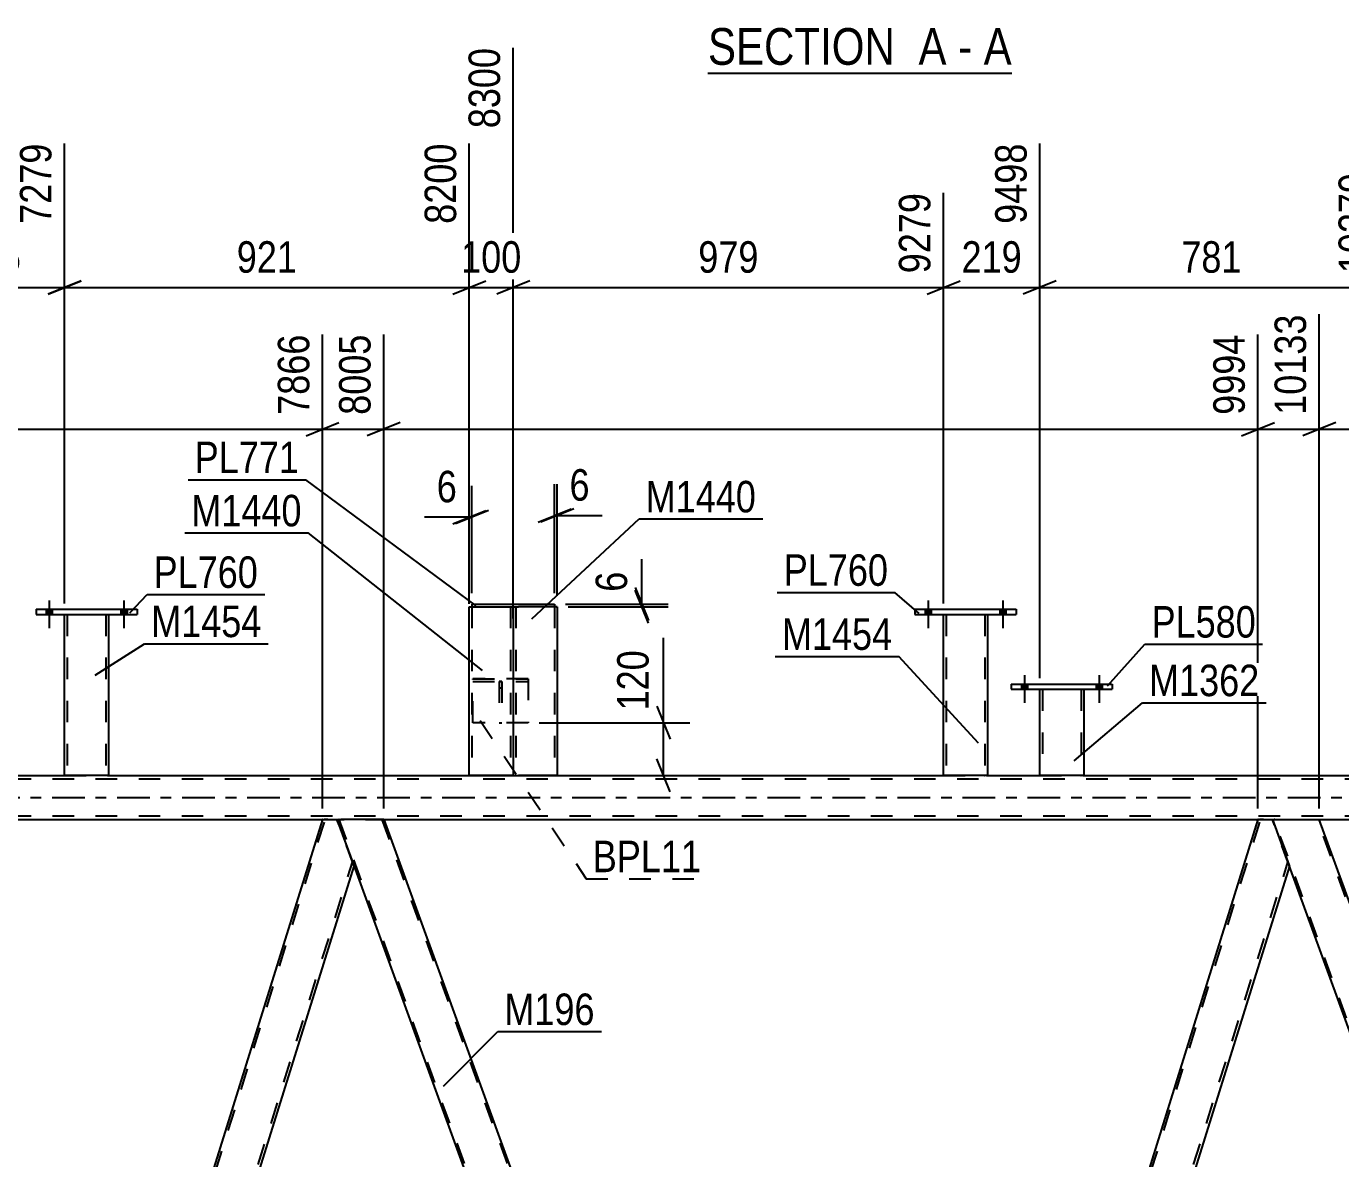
# Model space of a CAD drawing. Header units: millimetres. Extents: x -598 to 243, y -441 to 153.
# Drawn here: x -265.7 to -146.1, y -32.2 to 70.8 of the extents above; entities that cross this region are included whole.
import ezdxf

# ---------------------------------------------------------------- set-up
doc = ezdxf.new("R2010")
doc.units = ezdxf.units.MM
doc.linetypes.add('DXK_LINE_DOT2', pattern=[3.9198, 1.9599, -1.9599])
doc.linetypes.add('DXK_LINE_DOT3', pattern=[5.9187, 2.979, -0.9799, 0.9799, -0.9799])
doc.styles.add('Arial Narrow', font='ARIALN.TTF', dxfattribs={"height": 0.2})

# ---------------------------------------------------------------- blocks, each defined once
blk = doc.blocks.new('Unknown-318889849-18 - 64094')
at = {"color": 6, "linetype": 'Continuous'}
blk.add_line((-203.68, 66.56), (-176.03, 66.56), dxfattribs=at)
at = {"color": 0, "linetype": 'Continuous'}
for points in [[(-185.57, 67.31), (-185.57, 70.81), (-203.68, 70.81), (-203.68, 67.31)], [(-181.97, 67.31), (-181.97, 70.81), (-184.52, 70.81), (-184.52, 67.31)], [(-179.64, 67.31), (-179.64, 70.81), (-180.92, 70.81), (-180.92, 67.31)], [(-176.03, 67.31), (-176.03, 70.81), (-178.59, 70.81), (-178.59, 67.31)]]:
    blk.add_wipeout(points, dxfattribs=at)
at = {"color": 7, "linetype": 'Continuous', "style": 'Arial Narrow'}
for s, p in [('SECTION ', (-203.68, 67.31)), ('A', (-184.52, 67.31)), ('A', (-178.59, 67.31)), ('-', (-180.92, 67.31))]:
    blk.add_text(s, height=3.34, dxfattribs=at).set_placement(p)
blk = doc.blocks.new('Bolt-318889849-1653 - 1356')
at = {"linetype": 'Continuous'}
for points in [[(-263.91, 17.28), (-263.35, 17.28), (-263.35, 17.76), (-263.91, 17.76)], [(-263.91, 17.28), (-263.35, 17.28), (-263.35, 17.76), (-263.91, 17.76)], [(-257.11, 17.28), (-256.55, 17.28), (-256.55, 17.76), (-257.11, 17.76)], [(-257.11, 17.28), (-256.55, 17.28), (-256.55, 17.76), (-257.11, 17.76)]]:
    blk.add_hatch(color=1, dxfattribs=at).paths.add_polyline_path(points)
at = {"color": 1, "linetype": 'Continuous'}
for p, q in [((-263.63, 18.56), (-263.63, 16.04)), ((-263.63, 18.56), (-263.63, 16.04)), ((-256.83, 18.56), (-256.83, 16.04)), ((-256.83, 18.56), (-256.83, 16.04)), ((-263.91, 17.76), (-263.91, 17.28)), ((-263.91, 17.76), (-263.91, 17.28)), ((-263.35, 17.76), (-263.35, 17.28)), ((-263.35, 17.76), (-263.35, 17.28)), ((-257.11, 17.76), (-257.11, 17.28)), ((-257.11, 17.76), (-257.11, 17.28)), ((-256.55, 17.76), (-256.55, 17.28)), ((-256.55, 17.76), (-256.55, 17.28))]:
    blk.add_line(p, q, dxfattribs=at)
blk = doc.blocks.new('Part-318889849-1607 - 1356')
at = {"color": 2, "linetype": 'Continuous'}
for p, q in [((-271.64, 2.64), (-262.24, 2.64)), ((-258.24, 2.64), (-221.11, 2.64)), ((-217.41, 2.64), (-182.24, 2.64)), ((-178.24, 2.64), (-173.48, 2.64)), ((-169.48, 2.64), (-142.24, 2.64)), ((-318.32, -1.36), (-238.76, -1.36)), ((-233.19, -1.36), (-153.63, -1.36)), ((-148.05, -1.36), (-68.49, -1.36))]:
    blk.add_line(p, q, dxfattribs=at)
at = {"color": 7, "linetype": 'DXK_LINE_DOT2'}
for p, q in [((-262.24, 2.64), (-258.24, 2.64)), ((-221.11, 2.64), (-217.41, 2.64)), ((-182.24, 2.64), (-178.24, 2.64)), ((-173.48, 2.64), (-169.48, 2.64)), ((-553.39, 2.32), (-1.04, 2.32)), ((-553.39, -1.04), (-1.04, -1.04)), ((-238.76, -1.36), (-233.19, -1.36)), ((-153.63, -1.36), (-148.05, -1.36))]:
    blk.add_line(p, q, dxfattribs=at)
at = {"color": 7, "linetype": 'DXK_LINE_DOT3'}
blk.add_line((-553.39, 0.64), (-1.04, 0.64), dxfattribs=at)
blk = doc.blocks.new('Part-318889849-1547 - 1356')
at = {"color": 2, "linetype": 'Continuous'}
for p, q in [((-153.63, -1.36), (-190.33, -119.11)), ((-153.59, -1.36), (-153.63, -1.36)), ((-153.59, -1.36), (-153.12, -1.36)), ((-153.12, -1.36), (-152.31, -1.36)), ((-152.31, -1.36), (-150.78, -5.56)), ((-150.76, -5.61), (-187.22, -122.58)), ((-189.07, -122.58), (-190.31, -119.16))]:
    blk.add_line(p, q, dxfattribs=at)
at = {"color": 7, "linetype": 'DXK_LINE_DOT2'}
for p, q in [((-190.19, -119.48), (-153.38, -1.36)), ((-153.12, -1.36), (-153.48, -1.36)), ((-187.47, -122.58), (-150.9, -5.24)), ((-150.78, -5.56), (-150.76, -5.61)), ((-190.33, -119.11), (-190.31, -119.16)), ((-187.22, -122.58), (-189.07, -122.58))]:
    blk.add_line(p, q, dxfattribs=at)
blk = doc.blocks.new('Bolt-318889849-1613 - 1356')
at = {"linetype": 'Continuous'}
for points in [[(-175.16, 10.48), (-174.6, 10.48), (-174.6, 10.96), (-175.16, 10.96)], [(-175.16, 10.48), (-174.6, 10.48), (-174.6, 10.96), (-175.16, 10.96)], [(-168.36, 10.48), (-167.8, 10.48), (-167.8, 10.96), (-168.36, 10.96)], [(-168.36, 10.48), (-167.8, 10.48), (-167.8, 10.96), (-168.36, 10.96)]]:
    blk.add_hatch(color=1, dxfattribs=at).paths.add_polyline_path(points)
at = {"color": 1, "linetype": 'Continuous'}
for p, q in [((-175.16, 10.96), (-175.16, 10.48)), ((-175.16, 10.96), (-175.16, 10.48)), ((-174.88, 11.76), (-174.88, 9.24)), ((-174.88, 11.76), (-174.88, 9.24)), ((-174.6, 10.96), (-174.6, 10.48)), ((-174.6, 10.96), (-174.6, 10.48)), ((-168.36, 10.96), (-168.36, 10.48)), ((-168.36, 10.96), (-168.36, 10.48)), ((-168.08, 11.76), (-168.08, 9.24)), ((-168.08, 11.76), (-168.08, 9.24)), ((-167.8, 10.96), (-167.8, 10.48)), ((-167.8, 10.96), (-167.8, 10.48))]:
    blk.add_line(p, q, dxfattribs=at)
blk = doc.blocks.new('Part-318889849-1532 - 1356')
at = {"color": 2, "linetype": 'Continuous'}
for p, q in [((-237.44, -1.36), (-237.42, -1.36)), ((-237.42, -1.36), (-237.34, -1.36)), ((-237.34, -1.36), (-237.1, -1.36)), ((-233.19, -1.36), (-237.1, -1.36)), ((-233.19, -1.36), (-190.31, -119.16)), ((-235.91, -5.56), (-193.32, -122.58))]:
    blk.add_line(p, q, dxfattribs=at)
at = {"color": 7, "linetype": 'DXK_LINE_DOT2'}
for p, q in [((-235.91, -5.56), (-237.44, -1.36)), ((-237.44, -1.36), (-237.34, -1.36)), ((-237.27, -1.36), (-193.15, -122.58)), ((-237.26, -1.36), (-237.27, -1.36)), ((-237.27, -1.36), (-237.26, -1.36)), ((-237.23, -1.36), (-237.26, -1.36)), ((-233.36, -1.36), (-189.24, -122.58)), ((-190.31, -119.16), (-189.07, -122.58)), ((-193.32, -122.58), (-189.07, -122.58))]:
    blk.add_line(p, q, dxfattribs=at)
blk = doc.blocks.new('Part-318889849-1612 - 1356')
at = {"color": 2, "linetype": 'Continuous'}
for p, q in [((-225.4, 18), (-225.37, 18)), ((-225.4, 2.64), (-225.4, 18)), ((-225.37, 18), (-221.48, 18)), ((-221.4, 18), (-221.4, 2.64)), ((-224.92, 2.64), (-225.4, 2.64)), ((-221.44, 2.64), (-224.92, 2.64)), ((-221.4, 2.64), (-221.44, 2.64))]:
    blk.add_line(p, q, dxfattribs=at)
at = {"color": 7, "linetype": 'DXK_LINE_DOT2'}
for p, q in [((-225.16, 18), (-225.16, 2.64)), ((-221.66, 18), (-221.64, 18)), ((-221.64, 18), (-221.64, 2.64)), ((-221.48, 18), (-221.44, 18)), ((-221.44, 18), (-221.48, 18)), ((-221.44, 18), (-221.4, 18)), ((-221.4, 18), (-221.44, 18)), ((-225.15, 2.64), (-225.16, 2.64)), ((-225.16, 2.64), (-225.15, 2.64)), ((-225.11, 2.64), (-225.15, 2.64)), ((-225.15, 2.64), (-225.11, 2.64)), ((-221.66, 2.64), (-221.64, 2.64))]:
    blk.add_line(p, q, dxfattribs=at)
blk = doc.blocks.new('Bolt-318889849-1614 - 1356')
at = {"linetype": 'Continuous'}
for points in [[(-183.92, 17.28), (-183.36, 17.28), (-183.36, 17.76), (-183.92, 17.76)], [(-183.92, 17.28), (-183.36, 17.28), (-183.36, 17.76), (-183.92, 17.76)], [(-177.12, 17.28), (-176.56, 17.28), (-176.56, 17.76), (-177.12, 17.76)], [(-177.12, 17.28), (-176.56, 17.28), (-176.56, 17.76), (-177.12, 17.76)]]:
    blk.add_hatch(color=1, dxfattribs=at).paths.add_polyline_path(points)
at = {"color": 1, "linetype": 'Continuous'}
for p, q in [((-183.64, 18.56), (-183.64, 16.04)), ((-183.64, 18.56), (-183.64, 16.04)), ((-176.84, 18.56), (-176.84, 16.04)), ((-176.84, 18.56), (-176.84, 16.04)), ((-183.92, 17.76), (-183.92, 17.28)), ((-183.92, 17.76), (-183.92, 17.28)), ((-183.36, 17.76), (-183.36, 17.28)), ((-183.36, 17.76), (-183.36, 17.28)), ((-177.12, 17.76), (-177.12, 17.28)), ((-177.12, 17.76), (-177.12, 17.28)), ((-176.56, 17.76), (-176.56, 17.28)), ((-176.56, 17.76), (-176.56, 17.28))]:
    blk.add_line(p, q, dxfattribs=at)
blk = doc.blocks.new('Part-318889849-1715 - 1356')
at = {"color": 2, "linetype": 'Continuous'}
for p, q in [((-238.76, -1.36), (-275.46, -119.11)), ((-238.72, -1.36), (-238.76, -1.36)), ((-238.72, -1.36), (-238.26, -1.36)), ((-238.26, -1.36), (-237.44, -1.36)), ((-237.44, -1.36), (-235.91, -5.56)), ((-235.9, -5.61), (-272.36, -122.58)), ((-274.2, -122.58), (-275.45, -119.16))]:
    blk.add_line(p, q, dxfattribs=at)
at = {"color": 7, "linetype": 'DXK_LINE_DOT2'}
for p, q in [((-275.33, -119.48), (-238.51, -1.36)), ((-238.26, -1.36), (-238.61, -1.36)), ((-272.61, -122.58), (-236.03, -5.24)), ((-235.91, -5.56), (-235.9, -5.61)), ((-275.46, -119.11), (-275.45, -119.16)), ((-272.36, -122.58), (-274.2, -122.58))]:
    blk.add_line(p, q, dxfattribs=at)
blk = doc.blocks.new('Part-318889849-1720 - 1356')
at = {"color": 2, "linetype": 'Continuous'}
for p, q in [((-152.31, -1.36), (-152.28, -1.36)), ((-152.28, -1.36), (-152.21, -1.36)), ((-152.21, -1.36), (-151.97, -1.36)), ((-151.97, -1.36), (-148.05, -1.36)), ((-105.68, -117.76), (-148.05, -1.36)), ((-109.94, -117.76), (-150.78, -5.56))]:
    blk.add_line(p, q, dxfattribs=at)
at = {"color": 7, "linetype": 'DXK_LINE_DOT2'}
for p, q in [((-152.31, -1.36), (-152.21, -1.36)), ((-150.78, -5.56), (-152.31, -1.36)), ((-108.02, -122.58), (-152.14, -1.36)), ((-152.13, -1.36), (-152.14, -1.36)), ((-152.14, -1.36), (-152.13, -1.36)), ((-152.1, -1.36), (-152.13, -1.36)), ((-104.1, -122.58), (-148.22, -1.36)), ((-108.19, -122.58), (-109.94, -117.76)), ((-103.93, -122.58), (-105.68, -117.76)), ((-103.93, -122.58), (-108.19, -122.58))]:
    blk.add_line(p, q, dxfattribs=at)
blk = doc.blocks.new('Part-318889849-2078 - 1356')
at = {"color": 7, "linetype": 'DXK_LINE_DOT2'}
for p, q in [((-225.08, 11.44), (-220.04, 11.44)), ((-225.08, 7.44), (-225.08, 11.44)), ((-220.04, 11.44), (-225.08, 11.44)), ((-225.08, 11.2), (-220.04, 11.2)), ((-225.08, 11.2), (-220.04, 11.2)), ((-220.04, 11.44), (-220.04, 7.44)), ((-220.04, 7.44), (-225.08, 7.44))]:
    blk.add_line(p, q, dxfattribs=at)
blk = doc.blocks.new('Part-318889849-1781 - 1356')
at = {"color": 2, "linetype": 'Continuous'}
for p, q in [((-176.08, 10.96), (-176.08, 10.48)), ((-176.08, 10.96), (-166.88, 10.96)), ((-166.88, 10.96), (-166.88, 10.48)), ((-176.08, 10.48), (-166.88, 10.48))]:
    blk.add_line(p, q, dxfattribs=at)
blk = doc.blocks.new('Part-318889849-1786 - 1356')
at = {"color": 2, "linetype": 'Continuous'}
for p, q in [((-173.48, 2.64), (-173.48, 10.48)), ((-169.48, 10.48), (-169.48, 2.64)), ((-173, 2.64), (-173.48, 2.64)), ((-169.52, 2.64), (-173, 2.64)), ((-169.48, 2.64), (-169.52, 2.64))]:
    blk.add_line(p, q, dxfattribs=at)
at = {"color": 7, "linetype": 'DXK_LINE_DOT2'}
for p, q in [((-173.48, 10.48), (-169.48, 10.48)), ((-173.24, 10.48), (-173.24, 2.64)), ((-169.72, 10.48), (-169.72, 2.64)), ((-169.74, 2.64), (-169.72, 2.64))]:
    blk.add_line(p, q, dxfattribs=at)
blk = doc.blocks.new('Part-318889849-1801 - 1356')
at = {"color": 2, "linetype": 'Continuous'}
for p, q in [((-225.16, 18.24), (-225.16, 18)), ((-225.16, 18.24), (-217.64, 18.24)), ((-221.48, 18), (-221.33, 18)), ((-217.64, 18.24), (-217.64, 18))]:
    blk.add_line(p, q, dxfattribs=at)
at = {"color": 7, "linetype": 'DXK_LINE_DOT2'}
for p, q in [((-225.16, 18), (-221.48, 18)), ((-217.64, 18), (-221.33, 18))]:
    blk.add_line(p, q, dxfattribs=at)
blk = doc.blocks.new('Part-318889849-2039 - 1356')
at = {"color": 2, "linetype": 'Continuous'}
for p, q in [((-262.24, 2.64), (-262.23, 17.28)), ((-258.23, 17.28), (-258.24, 2.64)), ((-261.76, 2.64), (-262.24, 2.64)), ((-258.27, 2.64), (-261.76, 2.64)), ((-258.24, 2.64), (-258.27, 2.64))]:
    blk.add_line(p, q, dxfattribs=at)
at = {"color": 7, "linetype": 'DXK_LINE_DOT2'}
for p, q in [((-262.23, 17.28), (-258.23, 17.28)), ((-261.99, 17.28), (-262, 2.64)), ((-258.47, 17.28), (-258.48, 2.64)), ((-258.49, 2.64), (-258.48, 2.64))]:
    blk.add_line(p, q, dxfattribs=at)
blk = doc.blocks.new('Part-318889849-2044 - 1356')
at = {"color": 2, "linetype": 'Continuous'}
for p, q in [((-264.83, 17.76), (-264.83, 17.28)), ((-264.83, 17.76), (-255.63, 17.76)), ((-264.83, 17.28), (-255.63, 17.28)), ((-255.63, 17.76), (-255.63, 17.28))]:
    blk.add_line(p, q, dxfattribs=at)
blk = doc.blocks.new('Part-318889849-2049 - 1356')
at = {"color": 2, "linetype": 'Continuous'}
for p, q in [((-182.24, 2.64), (-182.24, 17.28)), ((-178.24, 17.28), (-178.24, 2.64)), ((-181.76, 2.64), (-182.24, 2.64)), ((-178.28, 2.64), (-181.76, 2.64)), ((-178.24, 2.64), (-178.28, 2.64))]:
    blk.add_line(p, q, dxfattribs=at)
at = {"color": 7, "linetype": 'DXK_LINE_DOT2'}
for p, q in [((-182.24, 17.28), (-178.24, 17.28)), ((-182, 17.28), (-182, 2.64)), ((-178.48, 17.28), (-178.48, 2.64)), ((-178.5, 2.64), (-178.48, 2.64))]:
    blk.add_line(p, q, dxfattribs=at)
blk = doc.blocks.new('Part-318889849-2054 - 1356')
at = {"color": 2, "linetype": 'Continuous'}
for p, q in [((-184.84, 17.76), (-184.84, 17.28)), ((-184.84, 17.76), (-175.64, 17.76)), ((-184.84, 17.28), (-175.64, 17.28)), ((-175.64, 17.76), (-175.64, 17.28))]:
    blk.add_line(p, q, dxfattribs=at)
blk = doc.blocks.new('Part-318889849-2081 - 1356')
at = {"color": 7, "linetype": 'DXK_LINE_DOT2'}
for p, q in [((-222.68, 11.2), (-222.44, 11.2)), ((-222.68, 11.2), (-222.68, 7.44)), ((-222.44, 11.2), (-222.68, 11.2)), ((-222.44, 11.2), (-222.44, 7.44)), ((-222.68, 10.6), (-222.44, 10.6)), ((-222.68, 7.44), (-222.44, 7.44))]:
    blk.add_line(p, q, dxfattribs=at)
blk = doc.blocks.new('Part-318889849-52109 - 1356')
at = {"color": 2, "linetype": 'Continuous'}
for p, q in [((-221.4, 18), (-221.41, 2.64)), ((-221.33, 18), (-220.92, 18)), ((-217.48, 18), (-220.92, 18)), ((-217.4, 18), (-217.41, 2.64)), ((-221.41, 2.64), (-220.93, 2.64)), ((-217.44, 2.64), (-220.93, 2.64)), ((-217.41, 2.64), (-217.44, 2.64))]:
    blk.add_line(p, q, dxfattribs=at)
at = {"color": 7, "linetype": 'DXK_LINE_DOT2'}
for p, q in [((-221.4, 18), (-221.33, 18)), ((-221.4, 18), (-221.4, 18)), ((-221.4, 18), (-221.4, 18)), ((-221.16, 18), (-221.17, 2.64)), ((-217.66, 18), (-217.64, 18)), ((-217.64, 18), (-217.65, 2.64)), ((-217.48, 18), (-217.44, 18)), ((-217.44, 18), (-217.48, 18)), ((-217.44, 18), (-217.4, 18)), ((-217.4, 18), (-217.44, 18)), ((-217.66, 2.64), (-217.65, 2.64))]:
    blk.add_line(p, q, dxfattribs=at)
blk = doc.blocks.new('StraightDimension-318889849-62047 - 1356')
at = {"color": 7, "linetype": 'Continuous'}
for p, q in [((-221.4, 16.92), (-221.4, 68.85)), ((-182.24, 18.28), (-182.24, 55.65)), ((-219.9, 47.64), (-222.9, 46.44)), ((-221.4, 47.04), (-182.24, 47.04)), ((-183.74, 46.44), (-180.74, 47.64))]:
    blk.add_line(p, q, dxfattribs=at)
at = {"color": 0}
blk.add_wipeout([(-198.48, 47.79), (-198.48, 51.99), (-205.16, 51.99), (-205.16, 47.79)], dxfattribs=at)
at = {"color": 3, "style": 'Arial Narrow'}
blk.add_text('979', height=2.863, dxfattribs=at).set_placement((-204.56, 48.39))
at = {"color": 0, "linetype": 'Continuous'}
blk.add_wipeout([(-182.84, 56.25), (-187.04, 56.25), (-187.04, 47.74), (-182.84, 47.74)], dxfattribs=at)
at = {"color": 3, "linetype": 'Continuous', "style": 'Arial Narrow'}
blk.add_text('9279', height=2.863, rotation=90.0002, dxfattribs=at).set_placement((-183.44, 48.34))
blk = doc.blocks.new('StraightDimension-318889849-61835 - 1356')
at = {"color": 7, "linetype": 'Continuous'}
for p, q in [((-217.64, 19.24), (-217.64, 29.15)), ((-217.4, 19), (-217.4, 29.15)), ((-219.14, 25.7), (-216.14, 26.9)), ((-215.9, 26.9), (-218.9, 25.7)), ((-217.64, 26.3), (-217.4, 26.3)), ((-217.4, 26.3), (-213.32, 26.3)), ((-217.4, 26.3), (-213.32, 26.3))]:
    blk.add_line(p, q, dxfattribs=at)
at = {"color": 0}
blk.add_wipeout([(-213.85, 27.05), (-213.85, 31.25), (-216.88, 31.25), (-216.88, 27.05)], dxfattribs=at)
at = {"color": 3, "style": 'Arial Narrow'}
blk.add_text('6', height=2.86, dxfattribs=at).set_placement((-216.28, 27.65))
blk = doc.blocks.new('StraightDimension-318889849-62874 - 1356')
at = {"color": 7, "linetype": 'Continuous'}
for p, q in [((-148.05, -0.36), (-148.05, 44.61)), ((-68.49, -0.36), (-68.49, 44.61)), ((-146.55, 34.76), (-149.55, 33.56)), ((-69.99, 33.56), (-66.99, 34.76)), ((-148.05, 34.16), (-68.49, 34.16))]:
    blk.add_line(p, q, dxfattribs=at)
at = {"color": 0, "linetype": 'Continuous'}
blk.add_wipeout([(-69.09, 45.21), (-73.29, 45.21), (-73.29, 34.86), (-69.09, 34.86)], dxfattribs=at)
at = {"color": 3, "linetype": 'Continuous', "style": 'Arial Narrow'}
blk.add_text('12122', height=2.863, rotation=90.0002, dxfattribs=at).set_placement((-69.69, 35.46))
blk = doc.blocks.new('StraightDimension-318889849-61846 - 1356')
at = {"color": 7, "linetype": 'Continuous'}
for p, q in [((-225.4, 19), (-225.4, 29)), ((-225.16, 19.24), (-225.16, 29)), ((-226.9, 25.55), (-223.9, 26.75)), ((-223.66, 26.75), (-226.66, 25.55)), ((-225.4, 26.15), (-229.48, 26.15)), ((-225.4, 26.15), (-229.48, 26.15)), ((-225.4, 26.15), (-225.16, 26.15))]:
    blk.add_line(p, q, dxfattribs=at)
at = {"color": 0}
blk.add_wipeout([(-225.93, 26.9), (-225.93, 31.1), (-228.96, 31.1), (-228.96, 26.9)], dxfattribs=at)
at = {"color": 3, "style": 'Arial Narrow'}
blk.add_text('6', height=2.86, dxfattribs=at).set_placement((-228.36, 27.5))
blk = doc.blocks.new('StraightDimension-318889849-62876 - 1356')
at = {"color": 7, "linetype": 'Continuous'}
for p, q in [((-233.19, -0.36), (-233.19, 42.78)), ((-153.63, -0.36), (-153.63, 42.78)), ((-231.69, 34.76), (-234.69, 33.56)), ((-155.13, 33.56), (-152.13, 34.76)), ((-233.19, 34.16), (-153.63, 34.16))]:
    blk.add_line(p, q, dxfattribs=at)
at = {"color": 0, "linetype": 'Continuous'}
blk.add_wipeout([(-154.23, 43.38), (-158.43, 43.38), (-158.43, 34.86), (-154.23, 34.86)], dxfattribs=at)
at = {"color": 3, "linetype": 'Continuous', "style": 'Arial Narrow'}
blk.add_text('9994', height=2.863, rotation=90.0002, dxfattribs=at).set_placement((-154.83, 35.46))
blk = doc.blocks.new('StraightDimension-318889849-61824 - 1356')
at = {"color": 7, "linetype": 'Continuous'}
for p, q in [((-209.69, 18.24), (-209.69, 22.32)), ((-209.69, 18.24), (-209.69, 22.32)), ((-210.29, 19.74), (-209.09, 16.74)), ((-209.09, 16.5), (-210.29, 19.5)), ((-216.64, 18.24), (-207.29, 18.24)), ((-216.4, 18), (-207.29, 18)), ((-209.69, 18), (-209.69, 18.24))]:
    blk.add_line(p, q, dxfattribs=at)
at = {"color": 0}
blk.add_wipeout([(-210.44, 21.79), (-214.64, 21.79), (-214.64, 18.76), (-210.44, 18.76)], dxfattribs=at)
at = {"color": 3, "style": 'Arial Narrow'}
blk.add_text('6', height=2.86, rotation=90.0002, dxfattribs=at).set_placement((-211.04, 19.36))
blk = doc.blocks.new('StraightDimension-318889849-62045 - 1356')
at = {"color": 7, "linetype": 'Continuous'}
for p, q in [((-173.48, 11.48), (-173.48, 60.15)), ((-142.23, 18.28), (-142.23, 57.48)), ((-171.98, 47.64), (-174.98, 46.44)), ((-173.48, 47.04), (-142.23, 47.04)), ((-143.73, 46.44), (-140.73, 47.64))]:
    blk.add_line(p, q, dxfattribs=at)
at = {"color": 0}
blk.add_wipeout([(-154.52, 47.79), (-154.52, 51.99), (-161.2, 51.99), (-161.2, 47.79)], dxfattribs=at)
at = {"color": 3, "style": 'Arial Narrow'}
blk.add_text('781', height=2.863, dxfattribs=at).set_placement((-160.6, 48.39))
at = {"color": 0, "linetype": 'Continuous'}
blk.add_wipeout([(-142.83, 58.08), (-147.03, 58.08), (-147.03, 47.74), (-142.83, 47.74)], dxfattribs=at)
at = {"color": 3, "linetype": 'Continuous', "style": 'Arial Narrow'}
blk.add_text('10279', height=2.863, rotation=90.0002, dxfattribs=at).set_placement((-143.43, 48.34))
blk = doc.blocks.new('StraightDimension-318889849-62046 - 1356')
at = {"color": 7, "linetype": 'Continuous'}
for p, q in [((-173.48, 11.48), (-173.48, 60.15)), ((-182.24, 18.28), (-182.24, 55.65)), ((-183.74, 46.44), (-180.74, 47.64)), ((-182.24, 47.04), (-173.48, 47.04)), ((-171.98, 47.64), (-174.98, 46.44))]:
    blk.add_line(p, q, dxfattribs=at)
at = {"color": 0}
blk.add_wipeout([(-174.52, 47.79), (-174.52, 51.99), (-181.2, 51.99), (-181.2, 47.79)], dxfattribs=at)
at = {"color": 3, "style": 'Arial Narrow'}
blk.add_text('219', height=2.863, dxfattribs=at).set_placement((-180.6, 48.39))
at = {"color": 0, "linetype": 'Continuous'}
blk.add_wipeout([(-174.08, 60.75), (-178.28, 60.75), (-178.28, 52.24), (-174.08, 52.24)], dxfattribs=at)
at = {"color": 3, "linetype": 'Continuous', "style": 'Arial Narrow'}
blk.add_text('9498', height=2.863, rotation=90.0002, dxfattribs=at).set_placement((-174.68, 52.84))
blk = doc.blocks.new('StraightDimension-318889849-62048 - 1356')
at = {"color": 7, "linetype": 'Continuous'}
for p, q in [((-221.4, 16.92), (-221.4, 68.85)), ((-225.4, 18.27), (-225.4, 60.15)), ((-226.9, 46.44), (-223.9, 47.64)), ((-225.4, 47.04), (-221.4, 47.04)), ((-219.9, 47.64), (-222.9, 46.44))]:
    blk.add_line(p, q, dxfattribs=at)
at = {"color": 0, "linetype": 'Continuous'}
blk.add_wipeout([(-222, 69.45), (-226.2, 69.45), (-226.2, 60.94), (-222, 60.94)], dxfattribs=at)
at = {"color": 3, "linetype": 'Continuous', "style": 'Arial Narrow'}
blk.add_text('8300', height=2.863, rotation=90.0002, dxfattribs=at).set_placement((-222.6, 61.54))
at = {"color": 0}
blk.add_wipeout([(-220.06, 47.79), (-220.06, 51.99), (-226.74, 51.99), (-226.74, 47.79)], dxfattribs=at)
at = {"color": 3, "style": 'Arial Narrow'}
blk.add_text('100', height=2.863, dxfattribs=at).set_placement((-226.14, 48.39))
blk = doc.blocks.new('StraightDimension-318889849-62049 - 1356')
at = {"color": 7, "linetype": 'Continuous'}
for p, q in [((-262.23, 18.28), (-262.23, 60.15)), ((-225.4, 18.27), (-225.4, 60.15)), ((-260.73, 47.64), (-263.73, 46.44)), ((-262.23, 47.04), (-225.4, 47.04)), ((-226.9, 46.44), (-223.9, 47.64))]:
    blk.add_line(p, q, dxfattribs=at)
at = {"color": 0, "linetype": 'Continuous'}
blk.add_wipeout([(-226, 60.75), (-230.2, 60.75), (-230.2, 52.24), (-226, 52.24)], dxfattribs=at)
at = {"color": 0}
blk.add_wipeout([(-240.47, 47.79), (-240.47, 51.99), (-247.16, 51.99), (-247.16, 47.79)], dxfattribs=at)
at = {"color": 3, "linetype": 'Continuous', "style": 'Arial Narrow'}
blk.add_text('8200', height=2.863, rotation=90.0002, dxfattribs=at).set_placement((-226.6, 52.84))
at = {"color": 3, "style": 'Arial Narrow'}
blk.add_text('921', height=2.863, dxfattribs=at).set_placement((-246.56, 48.39))
blk = doc.blocks.new('StraightDimension-318889849-62050 - 1356')
at = {"color": 7, "linetype": 'Continuous'}
for p, q in [((-262.23, 18.28), (-262.23, 60.15)), ((-275.64, 11.48), (-275.64, 55.65)), ((-274.14, 47.64), (-277.14, 46.44)), ((-275.64, 47.04), (-262.23, 47.04)), ((-263.73, 46.44), (-260.73, 47.64))]:
    blk.add_line(p, q, dxfattribs=at)
at = {"color": 0}
blk.add_wipeout([(-265.6, 47.79), (-265.6, 51.99), (-272.28, 51.99), (-272.28, 47.79)], dxfattribs=at)
at = {"color": 3, "style": 'Arial Narrow'}
blk.add_text('335', height=2.863, dxfattribs=at).set_placement((-271.68, 48.39))
at = {"color": 0, "linetype": 'Continuous'}
blk.add_wipeout([(-262.83, 60.75), (-267.03, 60.75), (-267.03, 52.24), (-262.83, 52.24)], dxfattribs=at)
at = {"color": 3, "linetype": 'Continuous', "style": 'Arial Narrow'}
blk.add_text('7279', height=2.863, rotation=90.0002, dxfattribs=at).set_placement((-263.43, 52.84))
blk = doc.blocks.new('StraightDimension-318889849-62875 - 1356')
at = {"color": 7, "linetype": 'Continuous'}
for p, q in [((-148.05, -0.36), (-148.05, 44.61)), ((-153.63, -0.36), (-153.63, 42.78)), ((-155.13, 33.56), (-152.13, 34.76)), ((-146.55, 34.76), (-149.55, 33.56)), ((-153.63, 34.16), (-148.05, 34.16))]:
    blk.add_line(p, q, dxfattribs=at)
at = {"color": 0, "linetype": 'Continuous'}
blk.add_wipeout([(-148.65, 45.21), (-152.85, 45.21), (-152.85, 34.86), (-148.65, 34.86)], dxfattribs=at)
at = {"color": 3, "linetype": 'Continuous', "style": 'Arial Narrow'}
blk.add_text('10133', height=2.863, rotation=90.0002, dxfattribs=at).set_placement((-149.25, 35.46))
blk = doc.blocks.new('StraightDimension-318889849-62877 - 1356')
at = {"color": 7, "linetype": 'Continuous'}
for p, q in [((-238.76, -0.36), (-238.76, 42.78)), ((-233.19, -0.36), (-233.19, 42.78)), ((-240.26, 33.56), (-237.26, 34.76)), ((-231.69, 34.76), (-234.69, 33.56)), ((-238.76, 34.16), (-233.19, 34.16))]:
    blk.add_line(p, q, dxfattribs=at)
at = {"color": 0, "linetype": 'Continuous'}
blk.add_wipeout([(-233.79, 43.38), (-237.99, 43.38), (-237.99, 34.86), (-233.79, 34.86)], dxfattribs=at)
at = {"color": 3, "linetype": 'Continuous', "style": 'Arial Narrow'}
blk.add_text('8005', height=2.863, rotation=90.0002, dxfattribs=at).set_placement((-234.39, 35.46))
blk = doc.blocks.new('StraightDimension-318889849-62878 - 1356')
at = {"color": 7, "linetype": 'Continuous'}
for p, q in [((-318.32, -0.36), (-318.32, 42.78)), ((-238.76, -0.36), (-238.76, 42.78)), ((-316.82, 34.76), (-319.82, 33.56)), ((-240.26, 33.56), (-237.26, 34.76)), ((-318.32, 34.16), (-238.76, 34.16))]:
    blk.add_line(p, q, dxfattribs=at)
at = {"color": 0, "linetype": 'Continuous'}
blk.add_wipeout([(-239.36, 43.38), (-243.56, 43.38), (-243.56, 34.86), (-239.36, 34.86)], dxfattribs=at)
at = {"color": 3, "linetype": 'Continuous', "style": 'Arial Narrow'}
blk.add_text('7866', height=2.863, rotation=90.0002, dxfattribs=at).set_placement((-239.96, 35.46))
blk = doc.blocks.new('StraightDimension-318889849-70644 - 1356')
at = {"color": 7, "linetype": 'Continuous'}
for p, q in [((-207.73, 7.44), (-207.73, 15.17)), ((-207.73, 7.44), (-207.73, 15.17)), ((-208.33, 8.94), (-207.13, 5.94)), ((-219.04, 7.44), (-205.33, 7.44)), ((-207.73, 2.64), (-207.73, 7.44)), ((-207.13, 1.14), (-208.33, 4.14)), ((-219.37, 2.64), (-205.33, 2.64))]:
    blk.add_line(p, q, dxfattribs=at)
at = {"color": 0}
blk.add_wipeout([(-208.48, 14.65), (-212.68, 14.65), (-212.68, 7.96), (-208.48, 7.96)], dxfattribs=at)
at = {"color": 3, "style": 'Arial Narrow'}
blk.add_text('120', height=2.863, rotation=90.0002, dxfattribs=at).set_placement((-209.08, 8.56))
blk = doc.blocks.new('Mark-318889849-1528 - 1356')
at = {"color": 30, "linetype": 'Continuous'}
for p, q in [((-227.76, -25.62), (-222.81, -20.67)), ((-222.81, -20.67), (-213.38, -20.67))]:
    blk.add_line(p, q, dxfattribs=at)
at = {"color": 0}
blk.add_wipeout([(-213.98, -20.07), (-213.98, -17.07), (-222.21, -17.07), (-222.21, -20.07)], dxfattribs=at)
blk.add_wipeout([(-213.98, -20.07), (-213.98, -17.07), (-222.21, -17.07), (-222.21, -20.07)], dxfattribs=at)
at = {"color": 3, "style": 'Arial Narrow'}
blk.add_text('M196', height=2.863, dxfattribs=at).set_placement((-222.21, -20.07))
blk = doc.blocks.new('Mark-318889849-2050 - 1356')
at = {"color": 30, "linetype": 'Continuous'}
for p in [(-197.38, 19.3), (-184.45, 17.39)]:
    blk.add_line(p, (-186.67, 19.3), dxfattribs=at)
at = {"color": 0}
blk.add_wipeout([(-187.27, 19.9), (-187.27, 22.9), (-196.78, 22.9), (-196.78, 19.9)], dxfattribs=at)
blk.add_wipeout([(-187.27, 19.9), (-187.27, 22.9), (-196.78, 22.9), (-196.78, 19.9)], dxfattribs=at)
at = {"color": 3, "style": 'Arial Narrow'}
blk.add_text('PL760', height=2.863, dxfattribs=at).set_placement((-196.78, 19.9))
blk = doc.blocks.new('Mark-318889849-1608 - 1356')
at = {"color": 30, "linetype": 'Continuous'}
for p in [(-251.3, 24.71), (-224.21, 12.18)]:
    blk.add_line(p, (-240.05, 24.71), dxfattribs=at)
at = {"color": 0}
blk.add_wipeout([(-240.65, 25.31), (-240.65, 28.31), (-250.7, 28.31), (-250.7, 25.31)], dxfattribs=at)
blk.add_wipeout([(-240.65, 25.31), (-240.65, 28.31), (-250.7, 28.31), (-250.7, 25.31)], dxfattribs=at)
at = {"color": 3, "style": 'Arial Narrow'}
blk.add_text('M1440', height=2.863, dxfattribs=at).set_placement((-250.7, 25.31))
blk = doc.blocks.new('Mark-318889849-2035 - 1356')
at = {"color": 30, "linetype": 'Continuous'}
for p, q in [((-259.44, 11.78), (-254.95, 14.63)), ((-254.95, 14.63), (-243.7, 14.63))]:
    blk.add_line(p, q, dxfattribs=at)
at = {"color": 0}
blk.add_wipeout([(-244.3, 15.23), (-244.3, 18.23), (-254.35, 18.23), (-254.35, 15.23)], dxfattribs=at)
blk.add_wipeout([(-244.3, 15.23), (-244.3, 18.23), (-254.35, 18.23), (-254.35, 15.23)], dxfattribs=at)
at = {"color": 3, "style": 'Arial Narrow'}
blk.add_text('M1454', height=2.863, dxfattribs=at).set_placement((-254.35, 15.23))
blk = doc.blocks.new('Mark-318889849-2045 - 1356')
at = {"color": 30, "linetype": 'Continuous'}
for p in [(-197.55, 13.47), (-179.05, 5.57)]:
    blk.add_line(p, (-186.3, 13.47), dxfattribs=at)
at = {"color": 0}
blk.add_wipeout([(-186.9, 14.07), (-186.9, 17.07), (-196.95, 17.07), (-196.95, 14.07)], dxfattribs=at)
blk.add_wipeout([(-186.9, 14.07), (-186.9, 17.07), (-196.95, 17.07), (-196.95, 14.07)], dxfattribs=at)
at = {"color": 3, "style": 'Arial Narrow'}
blk.add_text('M1454', height=2.863, dxfattribs=at).set_placement((-196.95, 14.07))
blk = doc.blocks.new('Mark-318889849-70681 - 1356')
at = {"color": 30, "linetype": 'DXK_LINE_DOT2'}
for p, q in [((-224.41, 7.64), (-214.76, -6.76)), ((-214.76, -6.76), (-203.7, -6.76))]:
    blk.add_line(p, q, dxfattribs=at)
at = {"color": 0}
blk.add_wipeout([(-204.3, -6.16), (-204.3, -3.16), (-214.16, -3.16), (-214.16, -6.16)], dxfattribs=at)
blk.add_wipeout([(-204.3, -6.16), (-204.3, -3.16), (-214.16, -3.16), (-214.16, -6.16)], dxfattribs=at)
at = {"color": 3, "style": 'Arial Narrow'}
blk.add_text('BPL11', height=2.863, dxfattribs=at).set_placement((-214.16, -6.16))
blk = doc.blocks.new('Mark-318889849-1777 - 1356')
at = {"color": 30, "linetype": 'Continuous'}
for p, q in [((-167.32, 10.79), (-163.91, 14.59)), ((-163.91, 14.59), (-153.21, 14.59))]:
    blk.add_line(p, q, dxfattribs=at)
at = {"color": 0}
blk.add_wipeout([(-153.81, 15.19), (-153.81, 18.19), (-163.31, 18.19), (-163.31, 15.19)], dxfattribs=at)
blk.add_wipeout([(-153.81, 15.19), (-153.81, 18.19), (-163.31, 18.19), (-163.31, 15.19)], dxfattribs=at)
at = {"color": 3, "style": 'Arial Narrow'}
blk.add_text('PL580', height=2.863, dxfattribs=at).set_placement((-163.31, 15.19))
blk = doc.blocks.new('Mark-318889849-1782 - 1356')
at = {"color": 30, "linetype": 'Continuous'}
for p, q in [((-170.36, 3.98), (-164.14, 9.26)), ((-164.14, 9.26), (-152.89, 9.26))]:
    blk.add_line(p, q, dxfattribs=at)
at = {"color": 0}
blk.add_wipeout([(-153.49, 9.86), (-153.49, 12.86), (-163.54, 12.86), (-163.54, 9.86)], dxfattribs=at)
blk.add_wipeout([(-153.49, 9.86), (-153.49, 12.86), (-163.54, 12.86), (-163.54, 9.86)], dxfattribs=at)
at = {"color": 3, "style": 'Arial Narrow'}
blk.add_text('M1362', height=2.863, dxfattribs=at).set_placement((-163.54, 9.86))
blk = doc.blocks.new('Mark-318889849-1797 - 1356')
at = {"color": 30, "linetype": 'Continuous'}
for p in [(-250.99, 29.55), (-224.76, 18.09)]:
    blk.add_line(p, (-240.29, 29.55), dxfattribs=at)
at = {"color": 0}
blk.add_wipeout([(-240.89, 30.15), (-240.89, 33.15), (-250.39, 33.15), (-250.39, 30.15)], dxfattribs=at)
blk.add_wipeout([(-240.89, 30.15), (-240.89, 33.15), (-250.39, 33.15), (-250.39, 30.15)], dxfattribs=at)
at = {"color": 3, "style": 'Arial Narrow'}
blk.add_text('PL771', height=2.863, dxfattribs=at).set_placement((-250.39, 30.15))
blk = doc.blocks.new('Mark-318889849-61816 - 1356')
at = {"color": 30, "linetype": 'Continuous'}
for p, q in [((-219.7, 16.9), (-209.95, 25.98)), ((-209.95, 25.98), (-198.7, 25.98))]:
    blk.add_line(p, q, dxfattribs=at)
at = {"color": 0}
blk.add_wipeout([(-199.3, 26.58), (-199.3, 29.58), (-209.35, 29.58), (-209.35, 26.58)], dxfattribs=at)
blk.add_wipeout([(-199.3, 26.58), (-199.3, 29.58), (-209.35, 29.58), (-209.35, 26.58)], dxfattribs=at)
at = {"color": 3, "style": 'Arial Narrow'}
blk.add_text('M1440', height=2.863, dxfattribs=at).set_placement((-209.35, 26.58))
blk = doc.blocks.new('Mark-318889849-2040 - 1356')
at = {"color": 30, "linetype": 'Continuous'}
for p, q in [((-256.28, 17.45), (-254.73, 19.11)), ((-254.73, 19.11), (-244.02, 19.11))]:
    blk.add_line(p, q, dxfattribs=at)
at = {"color": 0}
blk.add_wipeout([(-244.62, 19.71), (-244.62, 22.71), (-254.13, 22.71), (-254.13, 19.71)], dxfattribs=at)
blk.add_wipeout([(-244.62, 19.71), (-244.62, 22.71), (-254.13, 22.71), (-254.13, 19.71)], dxfattribs=at)
at = {"color": 3, "style": 'Arial Narrow'}
blk.add_text('PL760', height=2.863, dxfattribs=at).set_placement((-254.13, 19.71))

msp = doc.modelspace()

# ---------------------------------------------------------------- block references
for name in ['Unknown-318889849-18 - 64094', 'StraightDimension-318889849-61846 - 1356', 'Bolt-318889849-1653 - 1356', 'Part-318889849-1612 - 1356', 'Part-318889849-1801 - 1356', 'Part-318889849-52109 - 1356', 'Bolt-318889849-1614 - 1356', 'Part-318889849-2044 - 1356', 'Part-318889849-2039 - 1356', 'Part-318889849-2054 - 1356', 'Part-318889849-2049 - 1356', 'Part-318889849-2078 - 1356', 'Part-318889849-2081 - 1356', 'Part-318889849-1781 - 1356', 'Bolt-318889849-1613 - 1356', 'Part-318889849-1786 - 1356', 'Part-318889849-1607 - 1356', 'Part-318889849-1715 - 1356', 'Part-318889849-1532 - 1356', 'Part-318889849-1547 - 1356', 'Part-318889849-1720 - 1356']:
    msp.add_blockref(name, (0, 0))

# ---------------------------------------------------------------- next in the draw order: block references
for name in ['StraightDimension-318889849-62047 - 1356', 'StraightDimension-318889849-62874 - 1356', 'Mark-318889849-1528 - 1356']:
    msp.add_blockref(name, (0, 0))

# ---------------------------------------------------------------- next in the draw order: block references
msp.add_blockref('StraightDimension-318889849-61835 - 1356', (0, 0))

# ---------------------------------------------------------------- next in the draw order: block references
msp.add_blockref('StraightDimension-318889849-62876 - 1356', (0, 0))

# ---------------------------------------------------------------- next in the draw order: block references
for name in ['StraightDimension-318889849-62048 - 1356', 'StraightDimension-318889849-62045 - 1356', 'Mark-318889849-2050 - 1356', 'StraightDimension-318889849-61824 - 1356', 'StraightDimension-318889849-70644 - 1356']:
    msp.add_blockref(name, (0, 0))

# ---------------------------------------------------------------- next in the draw order: block references
for name in ['StraightDimension-318889849-62049 - 1356', 'StraightDimension-318889849-62046 - 1356', 'StraightDimension-318889849-62875 - 1356', 'Mark-318889849-61816 - 1356', 'Mark-318889849-70681 - 1356']:
    msp.add_blockref(name, (0, 0))

# ---------------------------------------------------------------- next in the draw order: block references
for name in ['StraightDimension-318889849-62050 - 1356', 'StraightDimension-318889849-62877 - 1356', 'Mark-318889849-1777 - 1356', 'Mark-318889849-2045 - 1356']:
    msp.add_blockref(name, (0, 0))

# ---------------------------------------------------------------- next in the draw order: block references
for name in ['StraightDimension-318889849-62878 - 1356', 'Mark-318889849-1782 - 1356']:
    msp.add_blockref(name, (0, 0))

# ---------------------------------------------------------------- next in the draw order: block references
msp.add_blockref('Mark-318889849-1608 - 1356', (0, 0))

# ---------------------------------------------------------------- next in the draw order: block references
msp.add_blockref('Mark-318889849-2035 - 1356', (0, 0))

# ---------------------------------------------------------------- next in the draw order: block references
msp.add_blockref('Mark-318889849-1797 - 1356', (0, 0))

# ---------------------------------------------------------------- next in the draw order: block references
msp.add_blockref('Mark-318889849-2040 - 1356', (0, 0))

doc.saveas('drawing.dxf')
